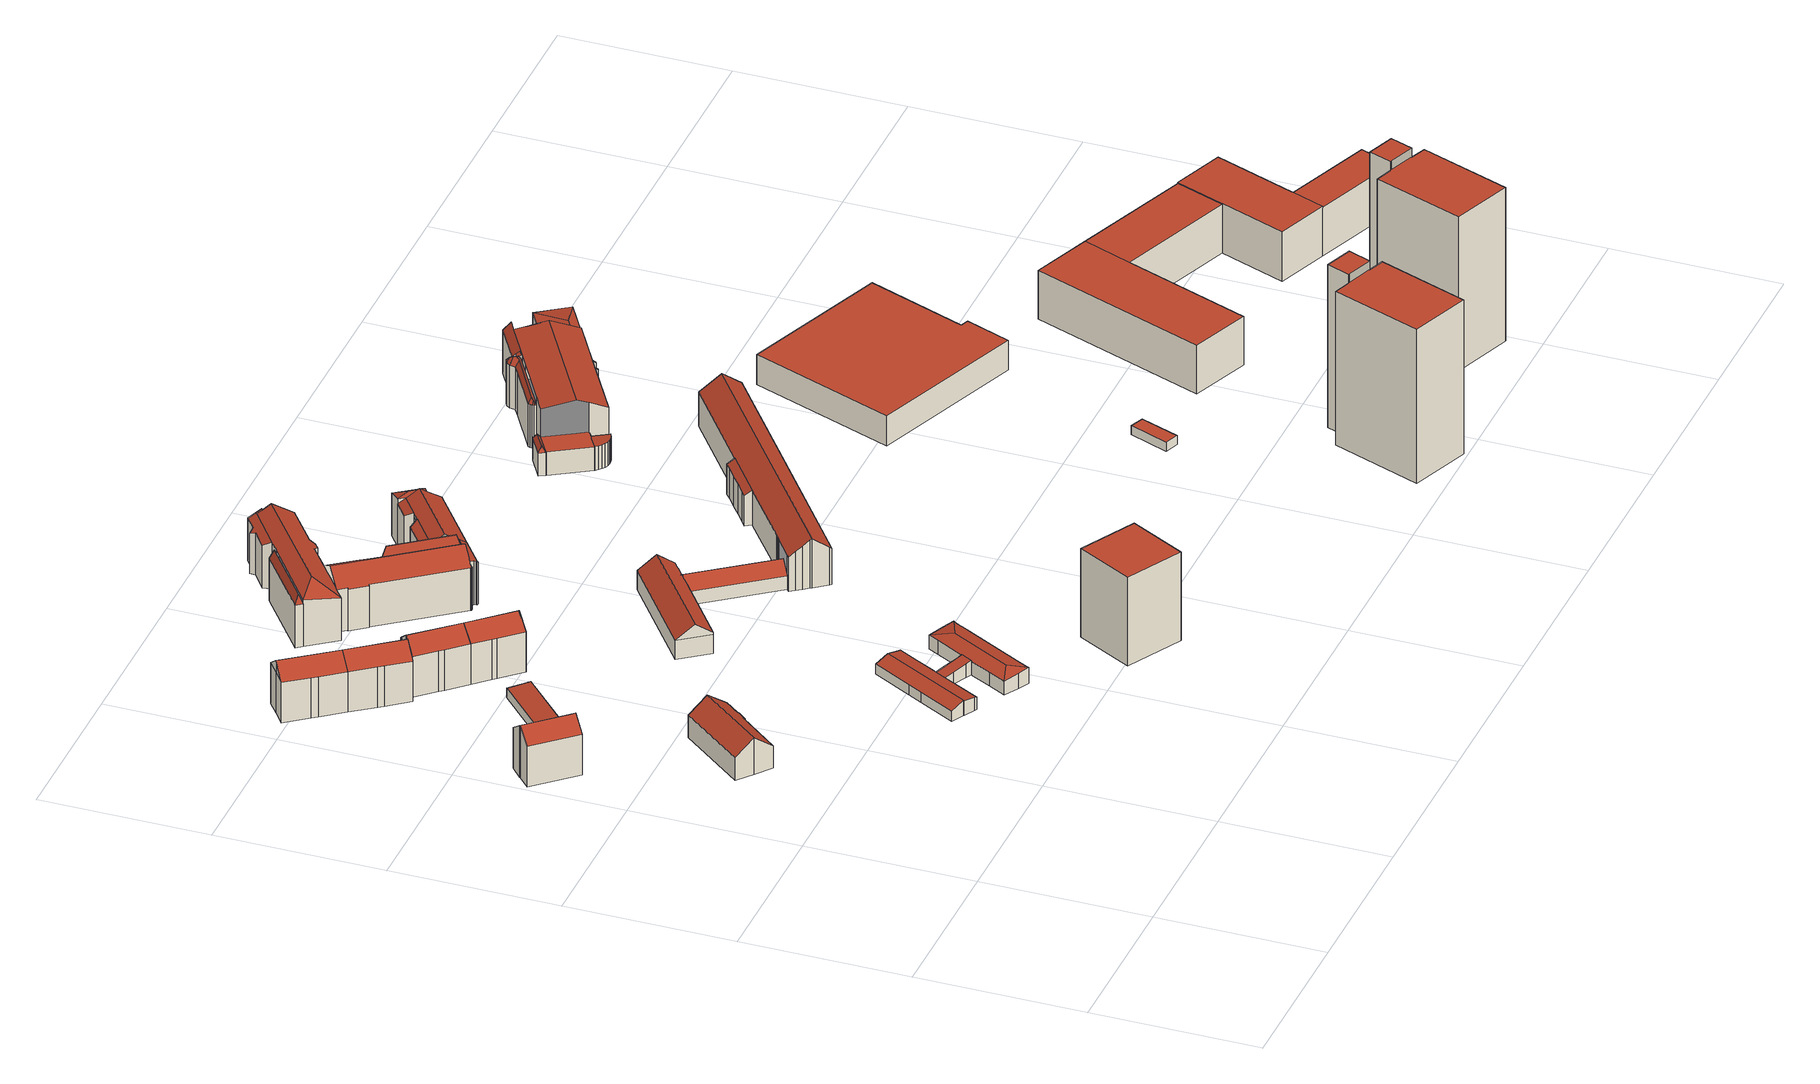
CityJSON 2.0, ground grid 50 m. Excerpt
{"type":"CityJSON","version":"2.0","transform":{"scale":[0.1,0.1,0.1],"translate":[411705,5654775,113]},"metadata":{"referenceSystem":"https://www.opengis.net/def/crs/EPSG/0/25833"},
"CityObjects":{
"building1":{"type":"Building","attributes":{"Dachtyp_tdc":"tdcGableRoof","Gemeindeschluessel":14612000,"Dachneigung":36.92,"QualitaetDacherkennung":76,"Geometrietyp2DReferenz":"3000","measuredHeight":16.69,"function":"31001_9998","roofType":"3100"},"geometry":[{"type":"Solid","lod":"2","boundaries":[[[[0,1,2,3]],[[1,4,5,2]],[[4,6,7,5]],[[6,8,9,7]],[[8,10,11,9]],[[10,12,13,11]],[[12,14,15,13]],[[14,16,17,15]],[[16,18,19,17]],[[18,0,3,19]],[[14,12,10,8,6,4,1,0]],[[0,18,16,14]],[[3,2,5,7,9,11,13,15,17,19]]]],"semantics":{"surfaces":[{"type":"WallSurface"},{"type":"RoofSurface"},{"type":"GroundSurface"}],"values":[[0,0,0,0,0,0,0,0,0,0,1,1,2]]}}]},
"building2":{"type":"Building","attributes":{"Dachtyp_tdc":"tdcGableRoof","Gemeindeschluessel":14612000,"Dachneigung":37.17,"QualitaetDacherkennung":80,"Geometrietyp2DReferenz":"3000","measuredHeight":11.64,"function":"31001_9998","roofType":"3100"},"geometry":[{"type":"Solid","lod":"2","boundaries":[[[[20,21,22,23]],[[21,24,25,22]],[[24,26,27,25]],[[26,28,29,27]],[[28,30,31,29]],[[30,32,33,31]],[[32,34,35,33]],[[34,36,37,35]],[[36,38,39,37]],[[38,20,23,39]],[[34,32,30,28]],[[28,26,24,21,20,38,36,34]],[[23,22,25,27,29,31,33,35,37,39]]]],"semantics":{"surfaces":[{"type":"WallSurface"},{"type":"RoofSurface"},{"type":"GroundSurface"}],"values":[[0,0,0,0,0,0,0,0,0,0,1,1,2]]}}]},
"building3":{"type":"Building","attributes":{"Dachtyp_tdc":"tdcPolyFlatRoof","Gemeindeschluessel":14612000,"Dachneigung":3.49,"QualitaetDacherkennung":66,"Geometrietyp2DReferenz":"3000","measuredHeight":3.42,"function":"31001_2463","roofType":"2100"},"geometry":[{"type":"Solid","lod":"2","boundaries":[[[[40,41,42,43]],[[41,44,45,42]],[[44,46,47,45]],[[46,48,49,47]],[[48,50,51,49]],[[50,52,53,51]],[[52,54,55,53]],[[54,40,43,55]],[[54,52,50,48,46,44,41,40]],[[43,42,45,47,49,51,53,55]]]],"semantics":{"surfaces":[{"type":"WallSurface"},{"type":"RoofSurface"},{"type":"GroundSurface"}],"values":[[0,0,0,0,0,0,0,0,1,2]]}}]},
"building4":{"type":"Building","attributes":{"Dachtyp_tdc":"tdcFreeFormRoof","Gemeindeschluessel":14612000,"Dachneigung":37.26,"QualitaetDacherkennung":83,"Geometrietyp2DReferenz":"3000","measuredHeight":16.68,"function":"31001_9998","roofType":"5000"},"geometry":[{"type":"Solid","lod":"2","boundaries":[[[[56,57,58,59]],[[57,60,61,58]],[[60,62,63,61]],[[62,64,65,63]],[[64,66,67,65]],[[66,68,69,67]],[[68,70,71,69]],[[70,72,73,71]],[[72,74,75,73]],[[74,76,77,75]],[[76,78,79,77]],[[78,80,81,79]],[[80,56,59,81]],[[57,56,80,82,83,84,85,60]],[[83,86,87,88,89,90,91,84]],[[62,85,84,91,64]],[[64,91,90,66]],[[66,90,89,68]],[[68,89,88,70]],[[70,88,87,72]],[[72,87,86,74]],[[74,86,83,76]],[[60,85,62]],[[76,83,82,78]],[[78,82,80]],[[59,58,61,63,65,67,69,71,73,75,77,79,81]]]],"semantics":{"surfaces":[{"type":"WallSurface"},{"type":"RoofSurface"},{"type":"GroundSurface"}],"values":[[0,0,0,0,0,0,0,0,0,0,0,0,0,1,1,0,0,0,0,0,0,0,0,0,0,2]]}}]},
"building5":{"type":"Building","attributes":{"Dachtyp_tdc":"tdcFreeFormRoof","Gemeindeschluessel":14612000,"Dachneigung":37,"QualitaetDacherkennung":84,"Geometrietyp2DReferenz":"3000","measuredHeight":16.64,"function":"31001_9998","roofType":"5000"},"geometry":[{"type":"Solid","lod":"2","boundaries":[[[[92,93,94,95]],[[93,80,81,94]],[[80,86,75,81]],[[86,96,97,75]],[[96,98,99,97]],[[98,100,101,99]],[[100,102,103,101]],[[102,104,105,103]],[[104,106,107,105]],[[106,108,109,107]],[[108,110,111,109]],[[110,112,113,111]],[[112,92,95,113]],[[106,104,102,100,98,96,86,114,115]],[[110,108,115,114,80,93,92,112]],[[86,80,114]],[[108,106,115]],[[95,94,81,75,97,99,101,103,105,107,109,111,113]]]],"semantics":{"surfaces":[{"type":"WallSurface"},{"type":"RoofSurface"},{"type":"GroundSurface"}],"values":[[0,0,0,0,0,0,0,0,0,0,0,0,0,1,1,0,0,2]]}}]},
"building6":{"type":"Building","attributes":{"Dachtyp_tdc":"tdcGableRoof","Gemeindeschluessel":14612000,"Dachneigung":37.11,"QualitaetDacherkennung":79,"Geometrietyp2DReferenz":"3000","measuredHeight":16.72,"function":"31001_9998","roofType":"3100"},"geometry":[{"type":"Solid","lod":"2","boundaries":[[[[116,117,118,119]],[[117,120,121,118]],[[120,122,123,121]],[[122,124,125,123]],[[124,126,127,125]],[[126,128,129,127]],[[128,130,131,129]],[[130,132,133,131]],[[132,134,135,133]],[[134,136,137,135]],[[136,138,139,137]],[[138,140,141,139]],[[140,142,143,141]],[[142,144,145,143]],[[144,116,119,145]],[[142,140,138,136,134,132,130,128]],[[128,126,124,122,120,117,116,144,142]],[[119,118,121,123,125,127,129,131,133,135,137,139,141,143,145]]]],"semantics":{"surfaces":[{"type":"WallSurface"},{"type":"RoofSurface"},{"type":"GroundSurface"}],"values":[[0,0,0,0,0,0,0,0,0,0,0,0,0,0,0,1,1,2]]}}]},
"building7":{"type":"Building","attributes":{"Dachtyp_tdc":"tdcFreeFormRoof","Gemeindeschluessel":14612000,"Dachneigung":37.11,"QualitaetDacherkennung":76,"Geometrietyp2DReferenz":"3000","measuredHeight":16.62,"function":"31001_9998","roofType":"5000"},"geometry":[{"type":"Solid","lod":"2","boundaries":[[[[132,130,146,147]],[[130,126,148,146]],[[126,149,150,148]],[[149,151,152,150]],[[151,153,154,152]],[[153,155,156,154]],[[155,157,158,156]],[[157,159,160,158]],[[159,161,162,160]],[[161,163,164,162]],[[163,165,166,164]],[[165,132,147,166]],[[159,157,155,153,151,149,126,128,167]],[[163,161,167,128,130,132,165]],[[126,130,128]],[[161,159,167]],[[147,146,148,150,152,154,156,158,160,162,164,166]]]],"semantics":{"surfaces":[{"type":"WallSurface"},{"type":"RoofSurface"},{"type":"GroundSurface"}],"values":[[0,0,0,0,0,0,0,0,0,0,0,0,1,1,0,0,2]]}}]},
"building8":{"type":"Building","attributes":{"Gemeindeschluessel":14612000,"Geometrietyp2DReferenz":"3000","function":"31001_9998","roofType":"9999"},"children":["building8-1","building8-2","building8-3"]},
"building8-1":{"type":"BuildingPart","attributes":{"Dachtyp_tdc":"tdcGableRoof","Dachneigung":19.73,"QualitaetDacherkennung":77,"Geometrietyp2DReferenz":"3000","measuredHeight":4.75,"roofType":"3100"},"parents":["building8"],"geometry":[{"type":"MultiSurface","lod":"2","boundaries":[[[168,169,170,171]],[[169,172,173,170]],[[172,174,175,176,173]],[[177,178,179]],[[177,180,181,178]],[[180,182,183,181]],[[182,184,185,183]],[[184,186,187,185]],[[186,188,189,187]],[[188,190,191,189]],[[190,192,193,191]],[[192,194,195,193]],[[194,196,197,195]],[[196,198,199,197]],[[198,200,199]],[[200,201,202,199]],[[201,168,171,202]],[[198,196,194,192,190,188]],[[188,186,184,182,180,177,174,172,169,168,201,200,198]],[[171,170,173,176,178,181,183,185,187,189,191,193,195,197,199,202]]],"semantics":{"surfaces":[{"type":"WallSurface"},{"type":"RoofSurface"},{"type":"GroundSurface"}],"values":[0,0,0,0,0,0,0,0,0,0,0,0,0,0,0,0,0,1,1,2]}}]},
"building8-2":{"type":"BuildingPart","attributes":{"Dachtyp_tdc":"tdcPolyFlatRoof","Dachneigung":9.76,"QualitaetDacherkennung":61,"Geometrietyp2DReferenz":"3000","measuredHeight":4.68,"roofType":"2100"},"parents":["building8"],"geometry":[{"type":"MultiSurface","lod":"2","boundaries":[[[175,203,173,176]],[[203,204,205,173]],[[204,206,207,205]],[[206,208,209,207]],[[208,210,209]],[[211,212,213,214,215]],[[212,216,217,213]],[[216,179,178,217]],[[216,212,211,208,206,204,203,175,179]],[[176,173,205,207,209,214,213,217,178]]],"semantics":{"surfaces":[{"type":"WallSurface"},{"type":"RoofSurface"},{"type":"GroundSurface"}],"values":[0,0,0,0,0,0,0,0,1,2]}}]},
"building8-3":{"type":"BuildingPart","attributes":{"Dachtyp_tdc":"tdcHipRoof","Dachneigung":19.03,"QualitaetDacherkennung":51,"Geometrietyp2DReferenz":"3000","measuredHeight":5.88,"roofType":"3200"},"parents":["building8"],"geometry":[{"type":"MultiSurface","lod":"2","boundaries":[[[210,218,219,209]],[[218,220,221,219]],[[220,222,223,221]],[[222,224,225,223]],[[224,226,227,225]],[[226,228,229,227]],[[228,230,231,229]],[[230,232,233,231]],[[232,234,235,233]],[[234,236,237,235]],[[236,238,239,237]],[[238,240,241,239]],[[240,242,243,241]],[[242,244,245,243]],[[244,246,247,245]],[[246,248,249,247]],[[248,215,214,249]],[[246,244,242,250]],[[224,222,220,251]],[[242,240,238,236,234,232,230,228,226,224,251,250]],[[220,218,210,215,248,246,250,251]],[[209,219,221,223,225,227,229,231,233,235,237,239,241,243,245,247,249,214]]],"semantics":{"surfaces":[{"type":"WallSurface"},{"type":"RoofSurface"},{"type":"GroundSurface"}],"values":[0,0,0,0,0,0,0,0,0,0,0,0,0,0,0,0,0,1,1,1,1,2]}}]},
"building9":{"type":"Building","attributes":{"Dachtyp_tdc":"tdcPolyFlatRoof","Gemeindeschluessel":14612000,"Dachneigung":0,"QualitaetDacherkennung":65,"Geometrietyp2DReferenz":"3000","measuredHeight":28.18,"function":"31001_9998","roofType":"1000"},"geometry":[{"type":"Solid","lod":"2","boundaries":[[[[252,253,254,255]],[[253,256,257,254]],[[256,258,259,257]],[[258,252,255,259]],[[258,256,253,252]],[[255,254,257,259]]]],"semantics":{"surfaces":[{"type":"WallSurface"},{"type":"RoofSurface"},{"type":"GroundSurface"}],"values":[[0,0,0,0,1,2]]}}]},
"building10":{"type":"Building","attributes":{"Gemeindeschluessel":14612000,"Geometrietyp2DReferenz":"3000","function":"31001_9998","roofType":"9999"},"children":["building10-1","building10-2","building10-3","building10-4","building10-5","building10-6","building10-7","building10-8","building10-9","building10-10","building10-11","building10-12"]},
"building10-1":{"type":"BuildingPart","attributes":{"Dachtyp_tdc":"tdcPolyFlatRoof","Dachneigung":31.87,"QualitaetDacherkennung":58,"Geometrietyp2DReferenz":"3000","measuredHeight":14.91,"roofType":"2100"},"parents":["building10"],"geometry":[{"type":"MultiSurface","lod":"2","boundaries":[[[260,261,262,263,264]],[[261,265,266,262]],[[261,260,267,265]],[[266,268,263,262]]],"semantics":{"surfaces":[{"type":"WallSurface"},{"type":"RoofSurface"},{"type":"GroundSurface"}],"values":[0,0,1,2]}}]},
"building10-2":{"type":"BuildingPart","attributes":{"Dachtyp_tdc":"tdcFreeFormRoof","Dachneigung":31.8,"QualitaetDacherkennung":85,"Geometrietyp2DReferenz":"3000","measuredHeight":17.34,"roofType":"5000"},"parents":["building10"],"geometry":[{"type":"MultiSurface","lod":"2","boundaries":[[[269,270,271,272]],[[270,273,274,271]],[[275,276,277,278]],[[276,279,280,277]],[[279,281,282,280]],[[281,283,284,282]],[[285,286,287,288,289]],[[273,290,291,274]],[[290,275,278,291]],[[292,293,294,295]],[[293,269,272,294]],[[296,297,286,285,298,299]],[[299,300,281,283,281,279,276,275,290,273,270,269,293,292,301,296]],[[272,271,274,291,278,277,280,282,284,282,302,303,289,288,304,305,295,294]]],"semantics":{"surfaces":[{"type":"WallSurface"},{"type":"RoofSurface"},{"type":"GroundSurface"}],"values":[0,0,0,0,0,0,0,0,0,0,0,1,1,2]}}]},
"building10-3":{"type":"BuildingPart","attributes":{"Dachtyp_tdc":"tdcPolyFlatRoof","Dachneigung":31.75,"QualitaetDacherkennung":56,"Geometrietyp2DReferenz":"3000","measuredHeight":14.89,"roofType":"2100"},"parents":["building10"],"geometry":[{"type":"MultiSurface","lod":"2","boundaries":[[[306,307,308,309,310]],[[307,311,312,313,308]],[[311,307,306,314,315,316,317]],[[318,319,309,308,313]]],"semantics":{"surfaces":[{"type":"WallSurface"},{"type":"RoofSurface"},{"type":"GroundSurface"}],"values":[0,0,1,2]}}]},
"building10-4":{"type":"BuildingPart","attributes":{"Dachtyp_tdc":"tdcGableRoof","Dachneigung":31.89,"QualitaetDacherkennung":84,"Geometrietyp2DReferenz":"3000","measuredHeight":17.34,"roofType":"3100"},"parents":["building10"],"geometry":[{"type":"MultiSurface","lod":"2","boundaries":[[[312,264,263,313]],[[320,321,322,323]],[[321,324,325,322]],[[321,326,327,328,329,324]],[[260,311,317,328,327,330,267]],[[312,311,260,264]],[[320,331,326,321]],[[325,332,318,313,263,268,323,322]]],"semantics":{"surfaces":[{"type":"WallSurface"},{"type":"RoofSurface"},{"type":"GroundSurface"}],"values":[0,0,0,1,1,0,0,2]}}]},
"building10-5":{"type":"BuildingPart","attributes":{"Dachtyp_tdc":"tdcPolyFlatRoof","Dachneigung":19.09,"QualitaetDacherkennung":45,"Geometrietyp2DReferenz":"3000","measuredHeight":14.22,"roofType":"2100"},"parents":["building10"],"geometry":[{"type":"MultiSurface","lod":"2","boundaries":[[[333,310,309,334]],[[310,333,335,336,314]],[[319,334,309]]],"semantics":{"surfaces":[{"type":"WallSurface"},{"type":"RoofSurface"},{"type":"GroundSurface"}],"values":[0,1,2]}}]},
"building10-6":{"type":"BuildingPart","attributes":{"Dachtyp_tdc":"tdcFreeFormRoof","Dachneigung":73.18,"QualitaetDacherkennung":24,"Geometrietyp2DReferenz":"3000","measuredHeight":17.35,"roofType":"5000"},"parents":["building10"],"geometry":[{"type":"MultiSurface","lod":"2","boundaries":[[[337,338,333,334,339]],[[287,337,339,288]],[[340,341,342]],[[343,340,342,344,316,345,335,338,337]],[[343,337,287]],[[340,343,287,341]],[[339,334,319,318,332,304,288]]],"semantics":{"surfaces":[{"type":"WallSurface"},{"type":"RoofSurface"},{"type":"GroundSurface"}],"values":[0,0,1,1,1,1,2]}}]},
"building10-7":{"type":"BuildingPart","attributes":{"Dachtyp_tdc":"tdcPolyFlatRoof","Dachneigung":31.74,"QualitaetDacherkennung":72,"Geometrietyp2DReferenz":"3000","measuredHeight":14.92,"roofType":"2100"},"parents":["building10"],"geometry":[{"type":"MultiSurface","lod":"2","boundaries":[[[346,347,348,349]],[[347,285,289,348]],[[285,347,346,298]],[[303,349,348,289]]],"semantics":{"surfaces":[{"type":"WallSurface"},{"type":"RoofSurface"},{"type":"GroundSurface"}],"values":[0,0,1,2]}}]},
"building10-8":{"type":"BuildingPart","attributes":{"Dachtyp_tdc":"tdcPolyFlatRoof","Dachneigung":32.11,"QualitaetDacherkennung":37,"Geometrietyp2DReferenz":"3000","measuredHeight":15.96,"roofType":"2100"},"parents":["building10"],"geometry":[{"type":"MultiSurface","lod":"2","boundaries":[[[350,351,352,353]],[[350,354,355,351]],[[354,356,357,355]],[[356,358,359,357]],[[358,360,361,359]],[[360,362,363,361]],[[362,364,365,363]],[[364,362,360,358,356,354,350,353,366]],[[367,352,351,355,357,359,361,363,365]]],"semantics":{"surfaces":[{"type":"WallSurface"},{"type":"RoofSurface"},{"type":"GroundSurface"}],"values":[0,0,0,0,0,0,0,1,2]}}]},
"building10-9":{"type":"BuildingPart","attributes":{"Dachtyp_tdc":"tdcFreeFormRoof","Dachneigung":66.93,"QualitaetDacherkennung":22,"Geometrietyp2DReferenz":"3000","measuredHeight":16.21,"roofType":"5000"},"parents":["building10"],"geometry":[{"type":"MultiSurface","lod":"2","boundaries":[[[368,369,370,371]],[[369,372,373,370]],[[372,374,375,373]],[[376,374,372]],[[377,376,372,369]],[[377,369,368]],[[376,377,368,374]],[[371,370,373,375]]],"semantics":{"surfaces":[{"type":"WallSurface"},{"type":"RoofSurface"},{"type":"GroundSurface"}],"values":[0,0,0,1,1,1,1,2]}}]},
"building10-10":{"type":"BuildingPart","attributes":{"Dachtyp_tdc":"tdcPolyFlatRoof","Dachneigung":32.04,"QualitaetDacherkennung":59,"Geometrietyp2DReferenz":"3000","measuredHeight":14.89,"roofType":"2100"},"parents":["building10"],"geometry":[{"type":"MultiSurface","lod":"2","boundaries":[[[378,379,325,324]],[[378,380,381,379]],[[380,382,383,381]],[[382,384,385,383]],[[384,386,387,385]],[[386,388,292,295,387]],[[388,386,384,382,380,378,324,389,297,390,301]],[[332,325,379,381,383,385,387,295,305,304]]],"semantics":{"surfaces":[{"type":"WallSurface"},{"type":"RoofSurface"},{"type":"GroundSurface"}],"values":[0,0,0,0,0,0,1,2]}}]},
"building10-11":{"type":"BuildingPart","attributes":{"Dachtyp_tdc":"tdcHipAndGableRoof","Dachneigung":32.12,"QualitaetDacherkennung":38,"Geometrietyp2DReferenz":"3000","measuredHeight":15.64,"roofType":"5000"},"parents":["building10"],"geometry":[{"type":"MultiSurface","lod":"2","boundaries":[[[391,392,393,266,265]],[[392,394,395,393]],[[394,331,320,323,395]],[[392,391,396]],[[331,394,397]],[[391,330,331,397,396]],[[394,392,396,397]],[[323,268,266,393,395]]],"semantics":{"surfaces":[{"type":"WallSurface"},{"type":"RoofSurface"},{"type":"GroundSurface"}],"values":[0,0,0,1,0,1,1,2]}}]},
"building10-12":{"type":"BuildingPart","attributes":{"Dachtyp_tdc":"tdcHipAndGableRoof","Dachneigung":31.86,"QualitaetDacherkennung":70,"Geometrietyp2DReferenz":"3000","measuredHeight":17.5,"roofType":"5000"},"parents":["building10"],"geometry":[{"type":"MultiSurface","lod":"2","boundaries":[[[364,398,399,365]],[[398,400,401,399]],[[400,402,403,401]],[[402,404,405,403]],[[404,406,407,405]],[[406,408,409,407]],[[408,346,349,409]],[[410,284,283]],[[410,411,412,284]],[[411,413,368,371,412]],[[414,353,352,375,374]],[[413,411,415]],[[411,410,300,416,417,346,408,406,404,402,400,398,415]],[[398,364,366,353,414,413,415]],[[367,365,399,401,403,405,407,409,349,303,302,282,284,412,371,375,352]]],"semantics":{"surfaces":[{"type":"WallSurface"},{"type":"RoofSurface"},{"type":"GroundSurface"}],"values":[0,0,0,0,0,0,0,0,0,0,0,1,1,1,2]}}]},
"building11":{"type":"Building","attributes":{"name":"Gymnasium Bürgerwiese","Gemeindeschluessel":14612000,"Geometrietyp2DReferenz":"3000","function":"31001_3021","roofType":"9999"},"children":["building11-1","building11-2","building11-3","building11-4"]},
"building11-1":{"type":"BuildingPart","attributes":{"Dachtyp_tdc":"tdcPolyFlatRoof","Dachneigung":32.38,"QualitaetDacherkennung":50,"Geometrietyp2DReferenz":"3000","measuredHeight":10.99,"roofType":"2100"},"parents":["building11"],"geometry":[{"type":"MultiSurface","lod":"2","boundaries":[[[418,419,420]],[[421,422,423,424,425]],[[422,426,427,423]],[[426,428,429,427]],[[428,430,431,429]],[[430,432,433,431]],[[432,434,435,433]],[[434,418,420,435]],[[434,432,430,428,426,422,421,418]],[[420,424,423,427,429,431,433,435]]],"semantics":{"surfaces":[{"type":"WallSurface"},{"type":"RoofSurface"},{"type":"GroundSurface"}],"values":[0,0,0,0,0,0,0,0,1,2]}}]},
"building11-2":{"type":"BuildingPart","attributes":{"Dachtyp_tdc":"tdcGableRoof","Dachneigung":36.15,"QualitaetDacherkennung":86,"Geometrietyp2DReferenz":"3000","measuredHeight":7.29,"roofType":"3100"},"parents":["building11"],"geometry":[{"type":"MultiSurface","lod":"2","boundaries":[[[436,437,438,439]],[[437,440,441,438]],[[440,442,443,441]],[[442,444,445,443]],[[444,446,447,445]],[[446,448,449,447]],[[448,450,451,449]],[[450,452,453,451]],[[454,455,456,457]],[[458,452,450,448,446,444,442,440,437,436,459,460,461]],[[461,462,463,455,454,458]],[[456,464,439,438,441,443,445,447,449,451,453,465,457]]],"semantics":{"surfaces":[{"type":"WallSurface"},{"type":"RoofSurface"},{"type":"GroundSurface"}],"values":[0,0,0,0,0,0,0,0,0,1,1,2]}}]},
"building11-3":{"type":"BuildingPart","attributes":{"Dachtyp_tdc":"tdcGableRoof","Dachneigung":36.13,"QualitaetDacherkennung":85,"Geometrietyp2DReferenz":"3000","measuredHeight":15.63,"roofType":"3100"},"parents":["building11"],"geometry":[{"type":"MultiSurface","lod":"2","boundaries":[[[466,467,468,469]],[[467,470,457,468]],[[470,454,457]],[[471,472,451,453,452]],[[472,473,474,451]],[[473,475,476,474]],[[475,477,478,476]],[[477,425,424,478]],[[419,479,480,420]],[[479,481,482,480]],[[481,483,484,482]],[[483,485,486,484]],[[485,487,488,486]],[[487,489,490,488]],[[489,491,492,490]],[[491,493,494,492]],[[493,495,496,494]],[[495,497,498,496]],[[497,466,469,498]],[[493,491,489,487,485,483,481]],[[481,479,419,425,477,475,473,472,471,470,467,466,497,495,493]],[[469,468,457,465,453,451,474,476,478,424,420,480,482,484,486,488,490,492,494,496,498]]],"semantics":{"surfaces":[{"type":"WallSurface"},{"type":"RoofSurface"},{"type":"GroundSurface"}],"values":[0,0,0,0,0,0,0,0,0,0,0,0,0,0,0,0,0,0,0,1,1,2]}}]},
"building11-4":{"type":"BuildingPart","attributes":{"Dachtyp_tdc":"tdcGableRoof","Dachneigung":36.91,"QualitaetDacherkennung":86,"Geometrietyp2DReferenz":"3000","measuredHeight":10.17,"roofType":"3100"},"parents":["building11"],"geometry":[{"type":"MultiSurface","lod":"2","boundaries":[[[499,500,501,502]],[[500,503,504,501]],[[503,505,506,504]],[[505,507,508,506]],[[507,509,439,508]],[[509,436,439]],[[510,511,512,456,455]],[[511,513,514,512]],[[513,499,502,514]],[[499,513,515,516]],[[517,462,518,460,519,520,521,522,523,516,515,524]],[[510,517,524,511]],[[511,524,515,513]],[[499,516,523,500]],[[500,523,522,503]],[[503,522,521,505]],[[505,521,520,507]],[[507,520,519,509]],[[502,501,504,506,508,439,464,456,512,514]]],"semantics":{"surfaces":[{"type":"WallSurface"},{"type":"RoofSurface"},{"type":"GroundSurface"}],"values":[0,0,0,0,0,0,0,0,0,1,1,0,0,0,0,0,0,0,2]}}]},
"building12":{"type":"Building","attributes":{"Dachtyp_tdc":"tdcPolyFlatRoof","Gemeindeschluessel":14612000,"Dachneigung":0,"QualitaetDacherkennung":90,"Geometrietyp2DReferenz":"3000","measuredHeight":2.88,"function":"31001_9998","roofType":"1000"},"geometry":[{"type":"Solid","lod":"2","boundaries":[[[[525,526,527,528]],[[526,529,530,527]],[[529,531,532,530]],[[531,525,528,532]],[[531,529,526,525]],[[528,527,530,532]]]],"semantics":{"surfaces":[{"type":"WallSurface"},{"type":"RoofSurface"},{"type":"GroundSurface"}],"values":[[0,0,0,0,1,2]]}}]},
"building13":{"type":"Building","attributes":{"Gemeindeschluessel":14612000,"Geometrietyp2DReferenz":"3000","function":"31001_9998","roofType":"9999"},"children":["building13-1","building13-2"]},
"building13-1":{"type":"BuildingPart","attributes":{"Dachtyp_tdc":"tdcPolyFlatRoof","Dachneigung":0,"QualitaetDacherkennung":42,"Geometrietyp2DReferenz":"3000","measuredHeight":51.86,"roofType":"1000"},"parents":["building13"],"geometry":[{"type":"MultiSurface","lod":"2","boundaries":[[[533,534,535,536,537]],[[534,538,539,535]],[[538,540,541,542,539]],[[540,538,534,533]],[[536,535,539,542]]],"semantics":{"surfaces":[{"type":"WallSurface"},{"type":"RoofSurface"},{"type":"GroundSurface"}],"values":[0,0,0,1,2]}}]},
"building13-2":{"type":"BuildingPart","attributes":{"Dachtyp_tdc":"tdcPolyFlatRoof","Dachneigung":0,"QualitaetDacherkennung":51,"Geometrietyp2DReferenz":"3000","measuredHeight":49.01,"roofType":"1000"},"parents":["building13"],"geometry":[{"type":"MultiSurface","lod":"2","boundaries":[[[543,544,545,546]],[[544,537,536,545]],[[541,547,548,542]],[[547,549,550,548]],[[549,543,546,550]],[[549,547,541,537,544,543]],[[546,545,536,542,548,550]]],"semantics":{"surfaces":[{"type":"WallSurface"},{"type":"RoofSurface"},{"type":"GroundSurface"}],"values":[0,0,0,0,0,1,2]}}]},
"building14":{"type":"Building","attributes":{"Gemeindeschluessel":14612000,"Geometrietyp2DReferenz":"3000","function":"31001_9998","roofType":"9999"},"children":["building14-1","building14-2","building14-3","building14-4","building14-5","building14-6","building14-7","building14-8"]},
"building14-1":{"type":"BuildingPart","attributes":{"Dachtyp_tdc":"tdcHipAndGableRoof","Dachneigung":10.09,"QualitaetDacherkennung":28,"Geometrietyp2DReferenz":"3000","measuredHeight":14.59,"roofType":"5000"},"parents":["building14"],"geometry":[{"type":"MultiSurface","lod":"2","boundaries":[[[551,552,553,554]],[[552,555,556,553]],[[557,551,554,558]],[[559,551,560]],[[551,557,561,562,560]],[[563,559,560,562]],[[552,559,563,555]],[[551,559,552]],[[554,553,556,564,558]]],"semantics":{"surfaces":[{"type":"WallSurface"},{"type":"RoofSurface"},{"type":"GroundSurface"}],"values":[0,0,0,1,1,1,0,0,2]}}]},
"building14-2":{"type":"BuildingPart","attributes":{"Dachtyp_tdc":"tdcGableRoof","Dachneigung":10.12,"QualitaetDacherkennung":32,"Geometrietyp2DReferenz":"3000","measuredHeight":18.18,"roofType":"3100"},"parents":["building14"],"geometry":[{"type":"MultiSurface","lod":"2","boundaries":[[[565,566,567]],[[568,569,557,558,570,571]],[[572,573,574,556,555,563]],[[573,575,576,574]],[[575,577,578,576]],[[577,579,580,578]],[[579,581,582,580]],[[581,583,584,582]],[[583,585,586,584]],[[585,587,588,586]],[[587,589,590,588]],[[589,591,592,593,590]],[[594,565,567,595,596]],[[597,591,589,587,585,583,581,579,577,575,573,572,598]],[[598,569,568,599,600,565,594,601,597]],[[567,602,603,604,570,558,564,556,574,576,578,580,582,584,586,588,590,593,605,606,595]]],"semantics":{"surfaces":[{"type":"WallSurface"},{"type":"RoofSurface"},{"type":"GroundSurface"}],"values":[0,0,0,0,0,0,0,0,0,0,0,0,0,1,1,2]}}]},
"building14-3":{"type":"BuildingPart","attributes":{"Dachtyp_tdc":"tdcPolyFlatRoof","Dachneigung":47.53,"QualitaetDacherkennung":31,"Geometrietyp2DReferenz":"3000","measuredHeight":16.22,"roofType":"2100"},"parents":["building14"],"geometry":[{"type":"MultiSurface","lod":"2","boundaries":[[[607,608,609,610,611]],[[608,612,613,609]],[[612,614,615,616,613]],[[614,612,608,607,617,618]],[[603,610,609,613,616,604]]],"semantics":{"surfaces":[{"type":"WallSurface"},{"type":"RoofSurface"},{"type":"GroundSurface"}],"values":[0,0,0,1,2]}}]},
"building14-4":{"type":"BuildingPart","attributes":{"Dachtyp_tdc":"tdcFreeFormRoof","Dachneigung":25.89,"QualitaetDacherkennung":22,"Geometrietyp2DReferenz":"3000","measuredHeight":8.16,"roofType":"5000"},"parents":["building14"],"geometry":[{"type":"MultiSurface","lod":"2","boundaries":[[[615,619,620,616]],[[619,621,622,620]],[[621,571,570,622]],[[623,619,615,624,625]],[[571,621,623,625]],[[621,619,623]],[[616,620,622,570,604]]],"semantics":{"surfaces":[{"type":"WallSurface"},{"type":"RoofSurface"},{"type":"GroundSurface"}],"values":[0,0,0,1,1,0,2]}}]},
"building14-5":{"type":"BuildingPart","attributes":{"Dachtyp_tdc":"tdcPolyFlatRoof","Dachneigung":3.4,"QualitaetDacherkennung":45,"Geometrietyp2DReferenz":"3000","measuredHeight":7.67,"roofType":"2100"},"parents":["building14"],"geometry":[{"type":"MultiSurface","lod":"2","boundaries":[[[626,627,628,629]],[[627,630,631,628]],[[630,632,633,631]],[[632,634,635,633]],[[634,636,637,638,635]],[[639,640,641,642]],[[640,643,644,641]],[[643,645,646,644]],[[645,647,648,646]],[[647,626,629,648]],[[647,645,643,640,639,649,636,634,632,630,627,626]],[[629,628,631,633,635,638,642,641,644,646,648]]],"semantics":{"surfaces":[{"type":"WallSurface"},{"type":"RoofSurface"},{"type":"GroundSurface"}],"values":[0,0,0,0,0,0,0,0,0,0,1,2]}}]},
"building14-6":{"type":"BuildingPart","attributes":{"Dachtyp_tdc":"tdcFreeFormRoof","Dachneigung":56.38,"QualitaetDacherkennung":14,"Geometrietyp2DReferenz":"3000","measuredHeight":15.95,"roofType":"5000"},"parents":["building14"],"geometry":[{"type":"MultiSurface","lod":"2","boundaries":[[[650,566,567,602]],[[566,651,652,567]],[[651,653,654,652]],[[653,655,656,654]],[[655,657,658,656]],[[657,659,660,658]],[[659,661,662,660]],[[661,663,664,662]],[[663,665,666,664]],[[665,667,668,666]],[[667,669,670,668]],[[669,671,672,670]],[[671,611,610,672]],[[671,669,673,674,675,676]],[[669,667,673]],[[667,665,674,673]],[[665,663,677,675,674]],[[663,661,659,678,677]],[[659,657,655,679,678]],[[655,653,680,679]],[[653,651,566,650,680]],[[650,681,682,676,675,677,678,679,680]],[[681,611,682]],[[611,671,676,682]],[[602,567,652,654,656,658,660,662,664,666,668,670,672,610,603]]],"semantics":{"surfaces":[{"type":"WallSurface"},{"type":"RoofSurface"},{"type":"GroundSurface"}],"values":[0,0,0,0,0,0,0,0,0,0,0,0,0,1,1,1,1,1,1,1,1,1,1,1,2]}}]},
"building14-7":{"type":"BuildingPart","attributes":{"Dachtyp_tdc":"tdcFreeFormRoof","Dachneigung":57.12,"QualitaetDacherkennung":24,"Geometrietyp2DReferenz":"3000","measuredHeight":8.83,"roofType":"5000"},"parents":["building14"],"geometry":[{"type":"MultiSurface","lod":"2","boundaries":[[[683,684,685,686]],[[684,596,595,685]],[[687,688,689,690]],[[688,683,686,689]],[[596,684,691]],[[684,683,692,691]],[[683,688,687,692]],[[687,693,596,691,692]],[[686,685,595,606,690,689]]],"semantics":{"surfaces":[{"type":"WallSurface"},{"type":"RoofSurface"},{"type":"GroundSurface"}],"values":[0,0,0,0,1,1,1,1,2]}}]},
"building14-8":{"type":"BuildingPart","attributes":{"Dachtyp_tdc":"tdcPolyFlatRoof","Dachneigung":0,"QualitaetDacherkennung":66,"Geometrietyp2DReferenz":"3000","measuredHeight":7.42,"roofType":"1000"},"parents":["building14"],"geometry":[{"type":"MultiSurface","lod":"2","boundaries":[[[637,694,689,638]],[[592,695,639,642,593]],[[592,696,697,694,637,649,695]],[[642,638,689,690,606,605,593]]],"semantics":{"surfaces":[{"type":"WallSurface"},{"type":"RoofSurface"},{"type":"GroundSurface"}],"values":[0,0,1,2]}}]},
"building15":{"type":"Building","attributes":{"Dachtyp_tdc":"tdcPolyFlatRoof","Gemeindeschluessel":14612000,"Dachneigung":0,"QualitaetDacherkennung":77,"Geometrietyp2DReferenz":"3000","measuredHeight":9.52,"function":"31001_3211","roofType":"1000"},"geometry":[{"type":"Solid","lod":"2","boundaries":[[[[698,699,700,701]],[[699,702,703,700]],[[702,704,705,703]],[[704,706,707,705]],[[706,708,709,707]],[[708,698,701,709]],[[708,706,704,702,699,698]],[[701,700,703,705,707,709]]]],"semantics":{"surfaces":[{"type":"WallSurface"},{"type":"RoofSurface"},{"type":"GroundSurface"}],"values":[[0,0,0,0,0,0,1,2]]}}]},
"building16":{"type":"Building","attributes":{"Gemeindeschluessel":14612000,"Geometrietyp2DReferenz":"3000","function":"31001_9998","roofType":"9999"},"children":["building16-1","building16-2"]},
"building16-1":{"type":"BuildingPart","attributes":{"Dachtyp_tdc":"tdcPolyFlatRoof","Dachneigung":0,"QualitaetDacherkennung":66,"Geometrietyp2DReferenz":"3000","measuredHeight":51.91,"roofType":"1000"},"parents":["building16"],"geometry":[{"type":"MultiSurface","lod":"2","boundaries":[[[710,711,712,713,714]],[[711,715,716,712]],[[715,717,718,719,716]],[[717,715,711,710]],[[713,712,716,719]]],"semantics":{"surfaces":[{"type":"WallSurface"},{"type":"RoofSurface"},{"type":"GroundSurface"}],"values":[0,0,0,1,2]}}]},
"building16-2":{"type":"BuildingPart","attributes":{"Dachtyp_tdc":"tdcPolyFlatRoof","Dachneigung":0,"QualitaetDacherkennung":64,"Geometrietyp2DReferenz":"3000","measuredHeight":49.07,"roofType":"1000"},"parents":["building16"],"geometry":[{"type":"MultiSurface","lod":"2","boundaries":[[[720,721,722,723]],[[721,724,725,722]],[[724,726,727,725]],[[726,714,713,727]],[[718,720,723,719]],[[718,714,726,724,721,720]],[[723,722,725,727,713,719]]],"semantics":{"surfaces":[{"type":"WallSurface"},{"type":"RoofSurface"},{"type":"GroundSurface"}],"values":[0,0,0,0,0,1,2]}}]},
"building17":{"type":"Building","attributes":{"name":"Gymnasium Bürgerwiese Dresden","Gemeindeschluessel":14612000,"Geometrietyp2DReferenz":"3000","function":"31001_3021","roofType":"9999"},"children":["building17-1","building17-2","building17-3","building17-4"]},
"building17-1":{"type":"BuildingPart","attributes":{"Dachtyp_tdc":"tdcPolyFlatRoof","Dachneigung":0,"QualitaetDacherkennung":86,"Geometrietyp2DReferenz":"3000","measuredHeight":15.49,"roofType":"1000"},"parents":["building17"],"geometry":[{"type":"MultiSurface","lod":"2","boundaries":[[[728,729,730,731]],[[732,733,734,735]],[[733,732,728,731]],[[730,729,735,734]]],"semantics":{"surfaces":[{"type":"WallSurface"},{"type":"RoofSurface"},{"type":"GroundSurface"}],"values":[0,0,1,2]}}]},
"building17-2":{"type":"BuildingPart","attributes":{"Dachtyp_tdc":"tdcPolyFlatRoof","Dachneigung":0,"QualitaetDacherkennung":82,"Geometrietyp2DReferenz":"3000","measuredHeight":15.49,"roofType":"1000"},"parents":["building17"],"geometry":[{"type":"MultiSurface","lod":"2","boundaries":[[[736,731,730,737]],[[733,738,739,734]],[[738,740,741,739]],[[740,736,737,741]],[[740,738,733,731,736]],[[737,730,734,739,741]]],"semantics":{"surfaces":[{"type":"WallSurface"},{"type":"RoofSurface"},{"type":"GroundSurface"}],"values":[0,0,0,0,1,2]}}]},
"building17-3":{"type":"BuildingPart","attributes":{"Dachtyp_tdc":"tdcPolyFlatRoof","Dachneigung":0,"QualitaetDacherkennung":76,"Geometrietyp2DReferenz":"3000","measuredHeight":15.51,"roofType":"1000"},"parents":["building17"],"geometry":[{"type":"MultiSurface","lod":"2","boundaries":[[[742,743,744,745]],[[743,746,747,744]],[[746,748,749,747]],[[748,746,743,742]],[[745,744,747,749]]],"semantics":{"surfaces":[{"type":"WallSurface"},{"type":"RoofSurface"},{"type":"GroundSurface"}],"values":[0,0,0,1,2]}}]},
"building17-4":{"type":"BuildingPart","attributes":{"Dachtyp_tdc":"tdcPolyFlatRoof","Dachneigung":0,"QualitaetDacherkennung":71,"Geometrietyp2DReferenz":"3000","measuredHeight":15.84,"roofType":"1000"},"parents":["building17"],"geometry":[{"type":"MultiSurface","lod":"2","boundaries":[[[750,751,742,745,752]],[[753,754,755,749,748]],[[754,756,732,735,755]],[[756,754,753,751,750,757]],[[729,752,745,749,755,735]],[[757,750,752,729,728]]],"semantics":{"surfaces":[{"type":"WallSurface"},{"type":"RoofSurface"},{"type":"GroundSurface"}],"values":[0,0,0,1,2,0]}}]}
},
"vertices":[
[42,1821,179],[43,1822,178],[43,1822,12],[42,1821,12],[79,1854,142],[79,1854,12],[123,1806,141],[123,1806,12],[139,1788,141],[139,1788,12],[142,1785,141],[142,1785,12],[187,1736,141],[187,1736,12],[150,1702,179],[150,1702,12],[112,1669,141],[112,1669,12],[5,1787,142],[5,1787,12],
[443,1345,81],[422,1319,81],[422,1319,15],[443,1345,15],[417,1323,86],[417,1323,15],[317,1200,86],[317,1200,15],[270,1238,131],[270,1238,15],[225,1275,87],[225,1275,15],[380,1466,87],[380,1466,15],[426,1429,131],[426,1429,15],[473,1391,86],[473,1391,15],[439,1349,86],[439,1349,15],
[290,1794,47],[283,1801,46],[283,1801,13],[290,1794,13],[257,1828,44],[257,1828,13],[241,1845,43],[241,1845,13],[396,1991,43],[396,1991,13],[438,1947,46],[438,1947,13],[439,1945,47],[439,1945,13],[445,1940,47],[445,1940,13],
[137,2433,137],[126,2448,137],[126,2448,9],[137,2433,9],[76,2515,137],[76,2515,9],[116,2545,137],[116,2545,9],[156,2575,137],[156,2575,9],[192,2527,137],[192,2527,9],[202,2513,137],[202,2513,9],[217,2494,137],[217,2494,9],[220,2490,137],[220,2490,9],[267,2427,137],[267,2427,9],[228,2397,137],[228,2397,9],[227,2397,137],[227,2397,9],[187,2367,137],[187,2367,9],[227,2397,175],[228,2397,176],[117,2546,176],[116,2545,175],[267,2427,139],[220,2490,139],[217,2494,139],[202,2513,139],[192,2527,139],[156,2575,139],
[248,2285,137],[237,2300,137],[237,2300,9],[248,2285,9],[303,2378,139],[303,2378,9],[312,2366,139],[312,2366,9],[327,2347,139],[327,2347,9],[329,2343,139],[329,2343,9],[376,2281,139],[376,2281,9],[350,2261,164],[350,2261,9],[337,2251,175],[337,2251,9],[309,2230,149],[309,2230,9],[296,2221,137],[296,2221,9],[228,2398,176],[338,2252,176],
[390,2291,141],[424,2253,141],[424,2253,12],[390,2291,12],[436,2240,141],[436,2240,12],[453,2221,141],[453,2221,12],[455,2219,141],[455,2219,12],[498,2172,141],[498,2172,12],[461,2138,179],[461,2138,12],[460,2137,178],[460,2137,12],[424,2104,141],[424,2104,12],[373,2159,141],[373,2159,12],[362,2172,141],[362,2172,12],[309,2230,141],[309,2230,12],[337,2251,167],[337,2251,12],[350,2261,179],[350,2261,12],[376,2281,154],[376,2281,12],
[460,2137,13],[424,2104,13],[498,2172,13],[531,2135,141],[531,2135,13],[542,2123,141],[542,2123,13],[558,2106,141],[558,2106,13],[561,2102,141],[561,2102,13],[606,2053,141],[606,2053,13],[570,2020,179],[570,2020,13],[532,1986,141],[532,1986,13],[476,2047,141],[476,2047,13],[466,2058,141],[466,2058,13],[569,2020,179],
[931,1066,49],[900,1009,49],[900,1009,9],[931,1066,9],[868,948,49],[868,948,9],[867,948,49],[867,948,38],[867,948,9],[849,914,49],[849,914,9],[849,914,38],[821,861,49],[821,861,9],[785,794,49],[785,794,9],[779,797,50],[779,797,9],[746,815,56],[746,815,9],[745,816,57],[745,816,9],[707,836,41],[707,836,9],[766,945,41],[766,945,9],[789,988,41],[789,988,9],[854,1108,41],[854,1108,9],[892,1087,57],[892,1087,9],[892,1087,56],[925,1068,50],[925,1068,9],
[868,948,38],[900,930,45],[900,930,9],[940,909,52],[940,909,9],[957,900,56],[957,900,9],[957,900,53],[939,866,56],[922,875,52],[922,875,9],[939,866,9],[939,866,53],[882,896,45],[882,896,9],
[1003,985,53],[1003,985,9],[1020,1017,53],[1020,1017,9],[1063,994,57],[1063,994,9],[1097,976,60],[1097,976,9],[1094,972,60],[1094,972,9],[1086,958,60],[1086,958,9],[1076,937,60],[1076,937,9],[1066,920,60],[1066,920,9],[983,765,60],[983,765,9],[970,741,60],[970,741,9],[961,724,60],[961,724,9],[955,712,60],[955,712,9],[953,708,60],[953,708,9],[921,725,57],[921,725,9],[877,749,53],[877,749,9],[905,801,53],[905,801,9],[933,765,68],[1032,948,68],
[1379,565,294],[1289,398,294],[1289,398,12],[1379,565,12],[1122,488,294],[1122,488,12],[1212,655,294],[1212,655,12],
[958,2465,153],[955,2491,139],[955,2491,4],[958,2465,4],[958,2465,139],[1003,2527,139],[1003,2527,4],[1017,2509,153],[1017,2509,4],
[782,2232,140],[777,2232,137],[777,2232,4],[782,2232,4],[777,2235,139],[777,2235,4],[604,2460,136],[568,2507,136],[568,2507,4],[604,2460,4],[571,2509,139],[571,2509,4],[552,2534,139],[552,2534,4],[549,2532,136],[549,2532,4],[702,2503,153],[725,2472,153],[725,2472,140],[725,2472,4],[702,2503,4],[607,2462,139],[607,2462,4],[787,2240,145],[782,2236,141],[782,2236,4],[787,2240,4],[829,2270,177],[860,2292,153],[633,2595,153],[602,2571,177],[553,2534,139],[797,2246,153],[602,2571,4],[633,2595,4],[860,2292,4],[829,2270,4],
[846,2409,139],[909,2456,139],[909,2456,4],[846,2409,4],[846,2409,137],[933,2446,153],[933,2446,139],[933,2446,4],[841,2405,139],[817,2387,139],[818,2386,140],[831,2369,153],[831,2369,4],[817,2387,4],
[1053,2460,139],[1077,2429,139],[1077,2429,4],[1053,2460,4],[891,2289,139],[891,2289,4],[1053,2460,163],[1040,2478,177],[854,2338,177],[879,2305,152],[1019,2506,155],[1053,2460,155],[879,2305,4],
[795,2416,137],[795,2416,4],[802,2407,140],[817,2387,146],
[751,2476,140],[795,2416,140],[751,2476,4],[863,2308,177],[860,2292,140],[879,2305,140],[746,2464,177],[831,2369,140],[817,2387,140],
[651,2608,139],[712,2527,139],[712,2527,4],[651,2608,4],
[687,2796,139],[687,2796,4],[690,2770,4],[690,2770,153],[739,2835,139],[739,2835,4],[741,2853,131],[741,2853,4],[761,2850,139],[761,2850,4],[799,2879,139],[799,2879,4],[822,2848,163],[822,2848,4],[816,2844,163],[816,2844,4],[806,2857,153],[806,2857,4],
[455,2593,139],[441,2611,139],[441,2611,4],[455,2593,4],[636,2757,139],[636,2757,4],[660,2747,139],[660,2747,4],[637,2744,166],[457,2608,166],
[814,2230,138],[814,2230,4],[814,2227,137],[814,2227,4],[809,2228,139],[809,2228,4],[810,2232,141],[810,2232,4],[806,2237,144],[806,2237,4],[787,2240,153],[879,2305,153],[829,2270,153],
[1003,2527,155],[1048,2561,139],[1048,2561,4],[1098,2494,139],[1098,2494,4],[1042,2512,160],[1071,2474,160],
[831,2824,179],[831,2824,4],[869,2773,139],[869,2773,4],[758,2689,139],[758,2689,4],[755,2670,131],[755,2670,4],[739,2658,131],[739,2658,4],[720,2660,139],[720,2660,4],[549,2532,139],[518,2508,139],[518,2508,4],[455,2593,153],[660,2747,153],[532,2598,179],[602,2571,139],[633,2595,139],
[1555,1770,121],[1555,1770,120],[1555,1770,11],[1423,1671,121],[1410,1689,107],[1410,1689,11],[1423,1671,11],[1423,1671,120],[1427,1701,107],[1427,1701,11],[1460,1726,107],[1460,1726,11],[1491,1749,107],[1491,1749,11],[1523,1773,107],[1523,1773,11],[1542,1788,107],[1542,1788,11],
[1058,1747,53],[1095,1698,53],[1095,1698,11],[1058,1747,11],[1097,1695,53],[1097,1695,11],[1100,1691,53],[1100,1691,11],[1183,1580,53],[1183,1580,11],[1185,1576,53],[1185,1576,11],[1188,1572,53],[1188,1572,11],[1225,1523,53],[1225,1523,11],[1225,1522,53],[1225,1522,11],[1159,1473,53],[992,1697,53],[992,1697,11],[1159,1473,11],[1192,1497,84],[1038,1732,72],[1032,1728,77],[1025,1722,84],[1017,1716,77],[1012,1712,72],[1025,1722,11],[1192,1497,11],
[1161,1451,134],[1150,1466,120],[1150,1466,11],[1161,1451,11],[1159,1473,120],[1225,1522,120],[1225,1523,120],[1234,1529,120],[1234,1529,11],[1239,1533,120],[1239,1533,11],[1242,1535,120],[1242,1535,11],[1828,1975,120],[1828,1975,11],[1867,1923,167],[1867,1923,11],[1900,1879,127],[1900,1879,11],[1623,1671,127],[1623,1671,11],[1497,1577,127],[1497,1577,11],[1222,1370,127],[1222,1370,11],[1219,1374,130],[1219,1374,11],[1189,1414,167],[1189,1414,11],[1186,1418,164],[1186,1418,11],[1173,1435,148],[1173,1435,11],
[1018,1849,72],[1081,1765,72],[1081,1765,11],[1018,1849,11],[1073,1759,72],[1073,1759,11],[1070,1757,72],[1070,1757,11],[1066,1754,72],[1066,1754,11],[1058,1747,72],[992,1697,72],[795,1550,72],[795,1550,11],[732,1634,72],[732,1634,11],[765,1590,112],[1051,1806,112],[992,1697,77],[1025,1722,77],[1058,1747,77],[1066,1754,77],[1070,1757,77],[1073,1759,77],[1081,1765,77],[795,1550,77],
[2143,758,42],[2188,874,42],[2188,874,13],[2143,758,13],[2229,858,42],[2229,858,13],[2185,742,42],[2185,742,13],
[2382,327,530],[2408,395,530],[2408,395,11],[2382,327,11],[2382,327,502],[2491,364,530],[2491,364,11],[2465,296,530],[2465,296,502],[2465,296,11],
[2233,76,502],[2333,345,502],[2333,345,11],[2233,76,11],[2513,278,502],[2513,278,11],[2413,9,502],[2413,9,11],
[2013,2518,137],[2070,2425,137],[2070,2425,6],[2013,2518,6],[1965,2361,137],[1965,2361,6],[1908,2455,137],[1908,2455,6],[2070,2425,142],[1989,2407,151],[1920,2435,141],[1951,2384,151],[1965,2361,142],[1920,2435,6],
[1581,2346,170],[1581,2346,140],[1581,2346,6],[1887,2491,176],[1908,2455,183],[1887,2491,6],[1887,2491,80],[1965,2361,153],[1827,2278,153],[1827,2278,6],[1828,2269,149],[1828,2269,6],[1823,2266,149],[1823,2266,6],[1822,2275,153],[1822,2275,6],[1796,2260,153],[1796,2260,6],[1798,2251,149],[1798,2251,6],[1793,2248,149],[1793,2248,6],[1791,2257,153],[1791,2257,6],[1626,2157,152],[1626,2157,6],[1598,2202,174],[1598,2202,80],[1598,2202,6],[1535,2318,170],[1535,2318,6],[1535,2318,78],[1581,2231,187],[1920,2435,187],[1870,2518,170],[1784,2466,170],[1530,2315,170],[1583,2346,6],[1784,2466,6],[1870,2518,6],[1581,2231,6],[1530,2315,6],
[1781,2479,155],[1779,2489,144],[1779,2489,6],[1781,2479,6],[1781,2479,142],[1897,2560,143],[1897,2560,6],[1905,2539,168],[1905,2539,77],[1905,2539,6],[1784,2466,168],[1870,2518,168],
[1905,2521,84],[1905,2521,6],[1899,2505,84],[1899,2505,6],[1902,2513,87],[1870,2518,77],[1881,2500,87],
[1567,2138,81],[1558,2141,82],[1558,2141,6],[1567,2138,6],[1549,2146,82],[1549,2146,6],[1541,2153,82],[1541,2153,6],[1535,2161,82],[1535,2161,6],[1534,2163,82],[1534,2163,80],[1534,2163,6],[1583,2192,79],[1611,2146,79],[1611,2146,6],[1583,2192,6],[1597,2139,80],[1597,2139,6],[1587,2137,80],[1587,2137,6],[1577,2136,81],[1577,2136,6],[1569,2184,80],
[1583,2346,142],[1583,2347,142],[1583,2347,6],[1580,2352,142],[1580,2352,6],[1579,2358,142],[1579,2358,6],[1580,2363,142],[1580,2363,6],[1582,2370,142],[1582,2370,6],[1715,2450,142],[1715,2450,6],[1740,2466,142],[1740,2466,6],[1742,2482,142],[1742,2482,6],[1750,2494,142],[1750,2494,6],[1765,2501,142],[1765,2501,6],[1769,2477,142],[1769,2477,6],[1757,2486,158],[1755,2477,163],[1756,2467,165],[1761,2465,158],[1751,2459,159],[1591,2363,158],[1587,2357,154],[1585,2354,150],[1784,2466,142],[1775,2470,154],
[1455,2294,78],[1524,2335,78],[1524,2335,6],[1455,2294,6],[1466,2277,78],[1466,2276,78],[1466,2276,6],[1466,2277,6],[1521,2321,94],[1469,2290,94],[1530,2315,78],
[1466,2276,80],[1583,2192,80],[1581,2231,80],[1530,2315,80],
[2419,1427,110],[2368,1292,110],[2368,1292,15],[2419,1427,15],[1906,1467,110],[1906,1467,15],[2068,1898,110],[2068,1898,15],[2506,1732,110],[2506,1732,15],[2394,1436,110],[2394,1436,15],
[2939,414,531],[2964,482,531],[2964,482,12],[2939,414,12],[2939,414,502],[3047,451,531],[3047,451,12],[3022,383,531],[3022,383,502],[3022,383,12],
[3069,365,502],[2969,96,502],[2969,96,12],[3069,365,12],[2789,163,502],[2789,163,12],[2889,432,502],[2889,432,12],
[3162,1103,170],[3162,1103,15],[2809,1237,15],[2809,1237,170],[3106,955,170],[2753,1088,170],[2753,1088,15],[3106,955,15],
[2631,1305,170],[2631,1305,15],[2610,710,170],[2610,710,15],[2433,778,170],[2433,778,15],
[3224,800,170],[3489,700,170],[3489,700,15],[3224,800,15],[3450,598,170],[3450,598,15],[3186,698,170],[3186,698,15],
[3316,1045,173],[3224,800,173],[3316,1045,15],[3186,698,173],[3031,756,173],[3031,756,15],[3106,955,173],[3162,1103,173]
]}
